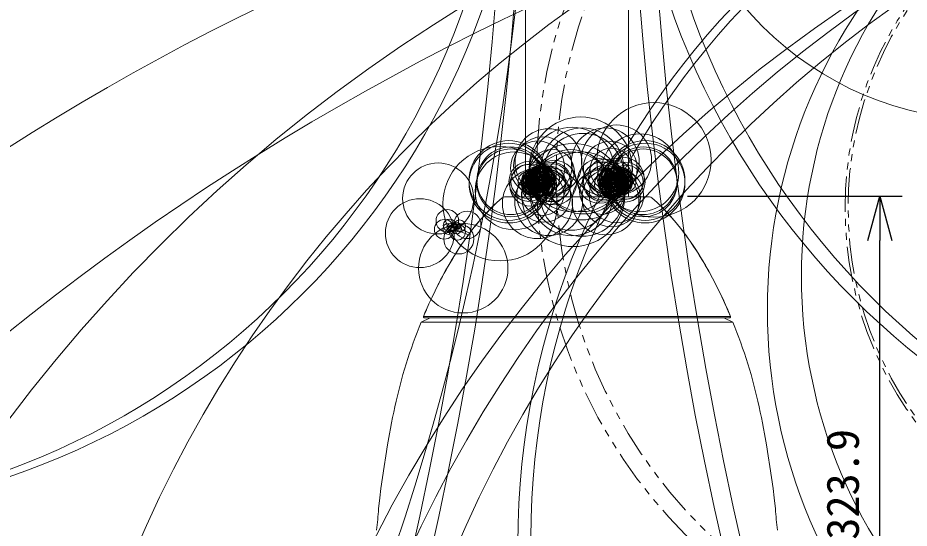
# Model space of a CAD drawing. Units: millimetres, scale not verified. Extents: x -9876 to 10121, y -1333 to 20075.
# Drawn here: x -53.5 to -3.3, y 36.2 to 65 of the extents above; entities that cross this region are included whole.
import ezdxf
from ezdxf.enums import TextEntityAlignment as Align

# ---------------------------------------------------------------- set-up
doc = ezdxf.new("R2010")
doc.units = ezdxf.units.MM
doc.header["$LTSCALE"] = 0.125
doc.linetypes.add('USER1', pattern=[31.75, 15.875, -3.175, 3.175, -3.175, 3.175, -3.175])
doc.layers.add('0-0_0', color=7, linetype='Continuous')
doc.layers.add('0-5_SUNPO', color=7, linetype='Continuous')
doc.layers.add('0-4_GAIKEI', color=1, linetype='Continuous', lineweight=18)
doc.styles.add('ＭＳ ゴシック', font='')
doc.styles.get('ＭＳ ゴシック').set_extended_font_data('MS Gothic')

# ---------------------------------------------------------------- blocks, each defined once
blk = doc.blocks.new('_Open30')
at = {"layer": '0-0_0'}
blk.add_line((0, 0), (-1, 0), dxfattribs=at)
blk.add_lwpolyline([(-1, 0.26795), (0, 0), (-1, -0.26795)], dxfattribs=at)
blk = doc.blocks.new('D2')
at = {"layer": '0-5_SUNPO'}
for p, q in [((177.7399, 422.4324), (189.8182, 422.4324)), ((188.5682, 392.4983), (188.5682, 419.9324)), ((183.5327, 389.9983), (189.8182, 389.9983))]:
    blk.add_line(p, q, dxfattribs=at)
at = {"layer": '0-5_SUNPO', "xscale": 2.5, "yscale": 2.5}
for p, rotation in [((188.5682, 422.4324), 90), ((188.5682, 389.9983), 270)]:
    blk.add_blockref('_Open30', p, dxfattribs=dict(at, rotation=rotation))
at = {"layer": '0-5_SUNPO', "style": 'ＭＳ ゴシック'}
blk.add_text('323.9', height=1.833, rotation=90, dxfattribs=at).set_placement((187.9432, 403.0904), align=Align.BOTTOM_LEFT)

msp = doc.modelspace()

# ---------------------------------------------------------------- linework, layer by layer
at = {"layer": '0-4_GAIKEI', "color": 7}
for p, q in [((-24.8813, 69.9582), (-24.8813, 54.8831)), ((-19.0813, 69.9582), (-19.0813, 54.8831)), ((-26.0614, 54.8831), (-17.9013, 54.8831)), ((-30.2482, 48.0831), (-30.7602, 47.8331)), ((-30.5815, 48.0831), (-30.2482, 48.0831)), ((-13.3812, 48.0831), (-13.7145, 48.0831)), ((-13.2024, 47.8331), (-13.7145, 48.0831))]:
    msp.add_line(p, q, dxfattribs=at)
at = {"layer": '0-4_GAIKEI'}
for p, q in [((-23.9966, 56.2331), (-23.9259, 56.2331)), ((-19.9661, 56.2331), (-20.0368, 56.2331)), ((-24.736, 55.7331), (-24.736, 55.7383)), ((-24.4209, 56.1581), (-24.1026, 56.1581)), ((-24.0011, 56.1331), (-23.9966, 56.1331)), ((-19.9616, 56.1331), (-19.9661, 56.1331)), ((-19.5418, 56.1581), (-19.86, 56.1581)), ((-19.2266, 55.7331), (-19.2267, 55.728)), ((-24.4208, 55.3081), (-24.1026, 55.3081)), ((-24.0011, 55.3331), (-23.9966, 55.3331)), ((-23.9966, 55.2331), (-23.9259, 55.2331)), ((-19.9661, 55.2331), (-20.0368, 55.2331)), ((-19.9616, 55.3331), (-19.9661, 55.3331)), ((-19.5418, 55.3081), (-19.86, 55.3081)), ((-28.9262, 53.2287), (-28.0248, 52.8413)), ((-28.0983, 52.7423), (-28.9087, 53.0905)), ((-13.2024, 47.8331), (-30.7602, 47.8331)), ((-13.3351, 48.1525), (-30.6276, 48.1525)), ((-13.3812, 48.0831), (-30.5815, 48.0831))]:
    msp.add_line(p, q, dxfattribs=at)
for points in [[(-24.4562, 55.9641), (-24.5976, 55.8486), (-24.5976, 55.6177), (-24.4562, 55.5022), (-24.3148, 55.6177), (-24.3148, 55.8486)], [(-19.5065, 55.9641), (-19.6479, 55.8486), (-19.6479, 55.6177), (-19.5065, 55.5022), (-19.365, 55.6177), (-19.365, 55.8486)]]:
    msp.add_lwpolyline(points, close=True, dxfattribs=at)
at = {"layer": '0-4_GAIKEI', "color": 7}
for points in [[(-26.1917, 54.8349), (-26.345, 54.7005), (-26.4952, 54.5635), (-26.6425, 54.424), (-26.751, 54.3177), (-26.8579, 54.2101), (-27.0674, 53.991), (-27.2714, 53.7668), (-27.4702, 53.5377), (-27.6213, 53.3565), (-27.7694, 53.1727), (-27.9148, 52.9863), (-28.022, 52.8449), (-28.1276, 52.7021), (-28.3344, 52.413), (-28.535, 52.1197), (-28.7297, 51.8227), (-28.9185, 51.5222), (-29.0677, 51.276), (-29.2135, 51.0276), (-29.356, 50.7772), (-29.4588, 50.5916), (-29.56, 50.4048), (-29.6634, 50.2096), (-29.7651, 50.0131)], [(-29.7548, 50.0331), (-29.5707, 50.3848), (-29.3806, 50.7332), (-29.1843, 51.0779), (-28.9819, 51.4187), (-28.8782, 51.5874), (-28.773, 51.7548), (-28.6302, 51.9761), (-28.4844, 52.1949), (-28.3356, 52.4113), (-28.1376, 52.6884), (-27.9345, 52.9605), (-27.726, 53.2273), (-27.6194, 53.3588), (-27.5112, 53.4892), (-27.3642, 53.6612), (-27.2139, 53.8311), (-27.0603, 53.9986), (-26.8523, 54.2159), (-26.7461, 54.3226), (-26.6383, 54.428), (-26.4923, 54.5662), (-26.3434, 54.7019), (-26.1917, 54.8349)], [(-13.335, 48.1525), (-13.5235, 48.5914), (-13.6203, 48.8092), (-13.7187, 49.0258), (-13.8697, 49.3488), (-14.0249, 49.6693), (-14.1845, 49.9875), (-14.3486, 50.3031), (-14.5479, 50.6716), (-14.6499, 50.854), (-14.7535, 51.0352), (-14.9122, 51.3049), (-15.0749, 51.572), (-15.2419, 51.8365), (-15.4133, 52.0984), (-15.6178, 52.3984), (-15.7223, 52.5465), (-15.8284, 52.6933), (-15.9905, 52.9111), (-16.1565, 53.1262), (-16.3266, 53.3385), (-16.5012, 53.548), (-16.698, 53.7743), (-16.9005, 53.9966), (-17.109, 54.2144), (-17.2156, 54.3214), (-17.3236, 54.4271), (-17.4699, 54.5658), (-17.619, 54.7017), (-17.771, 54.8349)], [(-17.771, 54.8349), (-17.6181, 54.7009), (-17.468, 54.564), (-17.3207, 54.4244), (-17.2121, 54.318), (-17.1049, 54.2102), (-16.8952, 53.9908), (-16.6915, 53.767), (-16.4936, 53.539), (-16.319, 53.3291), (-16.1487, 53.1163), (-15.9826, 52.9008), (-15.8205, 52.6825), (-15.7144, 52.5354), (-15.6099, 52.3869), (-15.4052, 52.0863), (-15.2563, 51.859), (-15.1108, 51.6297), (-14.9687, 51.3987), (-14.8642, 51.2244), (-14.7616, 51.0491), (-14.5612, 50.6956), (-14.3669, 50.3378), (-14.1783, 49.9753), (-13.995, 49.6084), (-13.8224, 49.2489), (-13.655, 48.8863), (-13.4926, 48.5207), (-13.335, 48.1525)], [(-30.4559, 48.5532), (-30.3161, 48.8675), (-30.1455, 49.2377), (-29.9717, 49.6002), (-29.7948, 49.9548), (-29.7651, 50.0131)], [(-33.1554, 37.3331), (-33.0842, 37.9508), (-33.0202, 38.4657), (-32.9378, 39.0836), (-32.8493, 39.7007), (-32.7547, 40.3169), (-32.6532, 40.932), (-32.5444, 41.546), (-32.4871, 41.8525), (-32.4278, 42.1587), (-32.3664, 42.4645), (-32.3027, 42.7699), (-32.2367, 43.0748), (-32.1681, 43.3791), (-32.0968, 43.6828), (-32.0225, 43.9858), (-31.9453, 44.2879), (-31.8648, 44.5891), (-31.7809, 44.8894), (-31.6935, 45.1887), (-31.6026, 45.4869), (-31.5083, 45.784), (-31.4107, 46.08), (-31.3099, 46.375), (-31.206, 46.6688), (-31.099, 46.9616), (-30.989, 47.2533), (-30.8761, 47.5438), (-30.7602, 47.8331)], [(-10.8073, 37.3331), (-10.8784, 37.9508), (-10.9424, 38.4657), (-11.0249, 39.0836), (-11.1133, 39.7007), (-11.208, 40.3169), (-11.3094, 40.932), (-11.4182, 41.546), (-11.4755, 41.8525), (-11.5348, 42.1587), (-11.5963, 42.4645), (-11.6599, 42.7699), (-11.726, 43.0748), (-11.7946, 43.3791), (-11.8659, 43.6828), (-11.9401, 43.9858), (-12.0174, 44.2879), (-12.0979, 44.5891), (-12.1818, 44.8894), (-12.2692, 45.1887), (-12.3601, 45.4869), (-12.4543, 45.784), (-12.5519, 46.08), (-12.6527, 46.375), (-12.7567, 46.6688), (-12.8637, 46.9616), (-12.9736, 47.2533), (-13.0865, 47.5438), (-13.2024, 47.8331)]]:
    msp.add_lwpolyline(points, dxfattribs=at)
at = {"layer": '0-4_GAIKEI'}
for centre, radius in [((-240.9301, 82.8715), 215.0153), ((-239.8571, 82.8528), 215.0153), ((193.2439, 82.8061), 212.3644), ((194.317, 82.8249), 212.3644), ((-172.4246, 82.5978), 147.9619), ((24.1882, 79.7669), 43.2814), ((25.2613, 79.7856), 43.2814), ((-68.8427, 79.7786), 42.9001), ((-67.7697, 79.7599), 42.9001), ((1.2292, 77.2308), 18.0386), ((19.6345, -57.563), 136.7235), ((36.6506, -65.6096), 144.7701), ((19.1732, -12.3844), 91.3511), ((19.7047, 6.6262), 72.3237), ((37.207, -0.1805), 79.1472), ((37.359, 3.595), 75.5619), ((37.7047, 6.6262), 72.3237), ((18.4854, 35.3627), 43.7906), ((18.7002, 35.6858), 43.2786), ((19.1549, 48.5333), 30.413), ((19.1796, 50.4208), 28.5255), ((27.0102, -627.0805), 705.8096), ((30.8552, -270.6759), 349.3842), ((30.0553, -320.4412), 398.5536), ((30.6801, -287.6895), 365.7985), ((-17.6492, 56.966), 3.2215), ((-21.7712, 56.4819), 2.8989), ((-22.263, 56.4236), 2.3777), ((-21.6811, 56.4126), 2.3562), ((-20.3839, 56.8538), 1.9093), ((-19.7559, 56.9538), 1.9784), ((-23.9086, 56.6247), 1.6461), ((-23.5855, 56.8304), 1.885), ((-21.6324, 56.1908), 2.2702), ((-18.4384, 56.2427), 2.191), ((-25.8154, 55.8047), 2.2442), ((-25.8154, 55.6616), 2.2442), ((-24.1985, 56.5047), 1.5307), ((-22.1915, 54.9844), 2.8989), ((-20.1053, 56.4915), 1.5184), ((-18.1472, 55.8047), 2.2442), ((-18.1472, 55.6616), 2.2442), ((-26.3134, 54.5003), 3.2215), ((-25.5242, 55.2236), 2.191), ((-25.7088, 55.794), 1.9076), ((-25.7088, 55.6723), 1.9076), ((-23.3957, 56.2996), 1.2659), ((-22.2815, 55.0537), 2.3562), ((-22.3303, 55.2755), 2.2702), ((-21.6996, 55.0427), 2.3777), ((-20.0495, 56.427), 1.1968), ((-18.2539, 55.794), 1.9076), ((-18.2539, 55.6723), 1.9076), ((-29.8013, 54.794), 1.999), ((-24.6924, 55.753), 1.1201), ((-24.5742, 55.5475), 1.1914), ((-23.2568, 55.687), 1.2563), ((-23.3989, 55.7266), 1.1045), ((-23.4086, 55.6787), 1.0675), ((-20.7058, 55.7793), 1.2563), ((-20.5638, 55.7397), 1.1045), ((-20.5541, 55.7876), 1.0675), ((-20.3946, 56.0496), 0.9632), ((-19.8599, 55.9635), 0.9827), ((-19.3884, 55.9188), 1.1914), ((-19.2703, 55.7133), 1.1201), ((-24.2068, 54.5124), 1.9784), ((-24.7542, 55.75), 0.952), ((-23.5787, 54.6125), 1.9093), ((-23.8573, 54.9748), 1.5184), ((-24.7115, 55.733), 0.5912), ((-24.2715, 55.7335), 0.8396), ((-23.9131, 55.0393), 1.1968), ((-24.6107, 55.7605), 0.4867), ((-24.1027, 55.5028), 0.9827), ((-24.2126, 55.7411), 0.781), ((-24.2127, 55.7027), 0.7734), ((-24.4525, 55.8212), 0.5141), ((-24.3402, 55.7435), 0.5372), ((-24.2053, 55.7453), 0.632), ((-24.3151, 55.7186), 0.5118), ((-23.9834, 55.7997), 0.8178), ((-24.1758, 55.716), 0.6021), ((-24.1247, 55.8585), 0.6448), ((-24.1425, 55.9252), 0.6183), ((-24.1581, 55.7047), 0.5822), ((-24.187, 55.7357), 0.549), ((-24.185, 55.7309), 0.551), ((-23.9728, 55.9591), 0.7275), ((-23.9728, 55.5072), 0.7275), ((-24.0612, 55.6083), 0.6238), ((-23.9711, 55.9181), 0.6855), ((-24.068, 55.8079), 0.4811), ((-24.0032, 55.9389), 0.5433), ((-23.568, 55.4167), 0.9632), ((-23.8702, 55.6), 0.6221), ((-23.8761, 55.8914), 0.5963), ((-24.0275, 56.0361), 0.4441), ((-23.7174, 55.9028), 0.7477), ((-23.5444, 55.7088), 0.9105), ((-23.9246, 56.0125), 0.5133), ((-24.0239, 56.0682), 0.4121), ((-23.9767, 55.7769), 0.4564), ((-23.9828, 56.0674), 0.4334), ((-23.8098, 55.9209), 0.5988), ((-23.8597, 55.9755), 0.525), ((-24.0653, 56.1839), 0.2907), ((-23.9783, 55.8844), 0.3632), ((-23.9399, 55.8318), 0.4012), ((-23.9449, 56.1235), 0.3542), ((-23.9543, 55.903), 0.3421), ((-23.9811, 55.9374), 0.2985), ((-23.9871, 55.9535), 0.2815), ((-24.0005, 55.9652), 0.2666), ((-23.9478, 55.9264), 0.3112), ((-24.0098, 56.0157), 0.2153), ((-23.914, 56.0104), 0.2208), ((-20.3772, 54.6359), 1.885), ((-20.5669, 55.1667), 1.2659), ((-20.0541, 54.8416), 1.6461), ((-20.4183, 55.7575), 0.9105), ((-19.7641, 54.9616), 1.5307), ((-20.2453, 55.5635), 0.7477), ((-19.9792, 55.6666), 0.8178), ((-20.1505, 55.9228), 0.5958), ((-19.9899, 55.9591), 0.7275), ((-19.9899, 55.5072), 0.7275), ((-20.0924, 55.8663), 0.6221), ((-19.9916, 55.5482), 0.6855), ((-20.0809, 56.0073), 0.4863), ((-20.0848, 55.7983), 0.4713), ((-19.75, 55.7252), 0.781), ((-19.6912, 55.7328), 0.8396), ((-19.9014, 55.858), 0.6238), ((-19.7499, 55.7635), 0.7734), ((-19.8379, 55.6077), 0.6448), ((-19.8518, 55.8917), 0.6098), ((-19.9938, 56.0485), 0.4565), ((-19.8201, 55.9252), 0.6183), ((-19.7573, 55.721), 0.632), ((-19.7868, 55.7503), 0.6021), ((-19.8045, 55.7616), 0.5822), ((-19.9279, 55.8315), 0.4404), ((-20.0145, 56.1334), 0.3438), ((-19.973, 55.8534), 0.3796), ((-19.9522, 56.0767), 0.3992), ((-19.9313, 56.062), 0.4196), ((-20.0357, 55.9331), 0.2991), ((-20.0093, 55.9157), 0.3233), ((-19.7776, 55.7354), 0.551), ((-19.7757, 55.7306), 0.549), ((-19.9392, 56.118), 0.368), ((-19.9866, 55.9388), 0.2999), ((-20.0492, 56.0119), 0.2191), ((-19.972, 55.9581), 0.2758), ((-19.9674, 55.9678), 0.2652), ((-19.906, 56.1935), 0.2856), ((-19.9583, 56.0198), 0.2126), ((-19.2085, 55.7163), 0.952), ((-19.6225, 55.7228), 0.5372), ((-19.6476, 55.7477), 0.5118), ((-19.6626, 55.7573), 0.4949), ((-19.502, 55.9251), 0.6182), ((-19.2512, 55.7333), 0.5912), ((-19.3417, 55.7565), 0.4977), ((-24.6209, 55.7098), 0.4977), ((-24.4607, 55.5412), 0.6182), ((-24.5267, 55.6588), 0.3905), ((-24.486, 55.8382), 0.3398), ((-24.3001, 55.709), 0.4949), ((-24.4328, 55.817), 0.341), ((-24.1425, 55.5411), 0.6183), ((-24.4525, 55.5904), 0.2897), ((-24.303, 55.6845), 0.4242), ((-24.3051, 55.7831), 0.4218), ((-24.1108, 55.5746), 0.6098), ((-24.3836, 55.6179), 0.3196), ((-24.3844, 55.8494), 0.3183), ((-24.437, 55.9014), 0.26), ((-24.418, 55.5619), 0.254), ((-24.4189, 55.9065), 0.2517), ((-24.4208, 55.5459), 0.2378), ((-24.2235, 55.7967), 0.4089), ((-24.4101, 55.9716), 0.1848), ((-24.1952, 55.6496), 0.3744), ((-24.0347, 55.6348), 0.4404), ((-24.1472, 55.8617), 0.3087), ((-24.1146, 55.817), 0.3411), ((-24.0314, 55.4043), 0.4196), ((-23.9688, 55.4178), 0.4565), ((-24.0105, 55.3896), 0.3992), ((-23.8122, 55.5434), 0.5958), ((-24.126, 55.578), 0.2748), ((-24.1212, 55.8975), 0.2646), ((-23.9896, 55.6129), 0.3796), ((-23.8818, 55.459), 0.4863), ((-24.1036, 55.5632), 0.2542), ((-23.8778, 55.668), 0.4713), ((-24.0925, 55.9688), 0.1876), ((-23.9533, 55.5506), 0.3233), ((-23.9761, 55.5275), 0.2999), ((-23.9906, 55.5082), 0.2758), ((-23.9953, 55.4985), 0.2652), ((-23.927, 55.5332), 0.2991), ((-20.1529, 55.5454), 0.5988), ((-20.0866, 55.5749), 0.5963), ((-20.103, 55.4907), 0.525), ((-20.0381, 55.4538), 0.5133), ((-19.9594, 55.5274), 0.5433), ((-19.986, 55.6894), 0.4564), ((-19.8201, 55.5411), 0.6183), ((-20.0227, 55.6345), 0.4012), ((-19.9799, 55.3989), 0.4334), ((-19.9351, 55.4302), 0.4441), ((-19.8946, 55.6584), 0.4811), ((-19.9387, 55.3981), 0.4121), ((-20.0084, 55.5633), 0.3421), ((-19.9844, 55.5819), 0.3632), ((-20.0149, 55.5398), 0.3112), ((-19.9815, 55.5288), 0.2985), ((-19.9755, 55.5128), 0.2815), ((-19.9622, 55.5011), 0.2666), ((-19.8481, 55.6493), 0.3411), ((-19.7392, 55.6696), 0.4089), ((-19.7675, 55.8167), 0.3744), ((-19.8155, 55.6046), 0.3087), ((-19.8591, 55.9031), 0.2542), ((-19.8367, 55.8883), 0.2748), ((-19.8414, 55.5688), 0.2646), ((-19.6596, 55.7818), 0.4242), ((-19.6575, 55.6832), 0.4218), ((-19.8706, 55.9701), 0.1863), ((-19.5102, 55.6451), 0.5141), ((-19.5791, 55.8484), 0.3196), ((-19.5782, 55.6169), 0.3183), ((-19.5299, 55.6493), 0.341), ((-19.352, 55.7057), 0.4867), ((-19.436, 55.8075), 0.3905), ((-19.4767, 55.6281), 0.3398), ((-19.5101, 55.8759), 0.2897), ((-19.5446, 55.9043), 0.254), ((-19.5437, 55.5598), 0.2517), ((-19.5257, 55.5649), 0.26), ((-19.5418, 55.9204), 0.2378), ((-19.5503, 55.9613), 0.1953), ((-24.4123, 55.505), 0.1953), ((-24.0235, 55.3483), 0.368), ((-24.0566, 55.2727), 0.2856), ((-23.9482, 55.3329), 0.3438), ((-24.0921, 55.4962), 0.1863), ((-24.0043, 55.4465), 0.2126), ((-23.9134, 55.4544), 0.2191), ((-20.0177, 55.3428), 0.3542), ((-20.0487, 55.4559), 0.2208), ((-19.8974, 55.2824), 0.2907), ((-19.9529, 55.4506), 0.2153), ((-19.8701, 55.4975), 0.1876), ((-19.5525, 55.4947), 0.1848), ((-30.8297, 52.8441), 1.9389), ((-29.283, 53.5335), 0.6361), ((-28.1593, 53.3063), 0.7712), ((-28.3886, 50.8667), 2.517), ((-29.4599, 53.0563), 0.5528), ((-29.2201, 53.0829), 0.3115), ((-29.161, 53.2811), 0.3558), ((-28.6373, 52.5175), 0.8476), ((-29.0886, 53.1614), 0.2159), ((-29.0837, 53.0876), 0.1751), ((-29.0447, 53.1071), 0.146), ((-28.7142, 52.9071), 0.4505), ((-28.7622, 53.08), 0.2711), ((-28.8086, 53.1967), 0.1455), ((-28.5926, 53.2503), 0.3343), ((-28.7323, 53.2416), 0.1943), ((-28.8021, 53.2443), 0.1245), ((-28.8494, 53.2518), 0.077), ((-28.8445, 53.2517), 0.0815), ((-29.0097, 53.0777), 0.1003)]:
    msp.add_circle(centre, radius, dxfattribs=at)
at = {"layer": '0-4_GAIKEI', "linetype": 'USER1'}
for centre, radius in [((-40.8512, 54.6387), 73.962), ((-23.0823, 55.1141), 56.0716), ((4.4115, 56.1418), 28.6743), ((4.9079, 56.1169), 28.0634), ((13.4026, 54.2744), 20.2846), ((13.4264, 54.2852), 20.1384)]:
    msp.add_circle(centre, radius, dxfattribs=at)
at = {"layer": '0-4_GAIKEI', "color": 7}
for centre, radius, start, end in [((-26.0614, 54.6831), 0.2, 90, 130.65096), ((-17.9013, 54.6831), 0.2, 49.34904, 90), ((-3.4399, 36.7379), 29.4867, 156.37812, 157.22512), ((-3.4086, 36.7245), 29.5207, 156.42111, 157.22475), ((-30.5815, 48.1331), 0.05, 157.21971, 270), ((-13.3812, 48.1331), 0.05, 270, 22.78028), ((-13.3812, 48.1331), 0.05, 270, 22.78029), ((-47.1812, 38.1312), 14.0486, 351.82334, 356.74337), ((-47.1812, 38.1312), 14.0486, 351.82334, 356.74336), ((3.2185, 38.1312), 14.0486, 183.25663, 188.17666), ((3.2186, 38.1312), 14.0486, 183.25663, 188.17666)]:
    msp.add_arc(centre, radius, start, end, dxfattribs=at)
msp.add_ellipse((-26.0614, 54.6831), major_axis=(0, -0.2), ratio=0.999999, start_param=3.1415927, end_param=3.8510858, dxfattribs=at)

# ---------------------------------------------------------------- block references
at = {"layer": '0-5_SUNPO'}
msp.add_blockref('D2', (-193.4976, -367.5051), dxfattribs=at)

doc.saveas('drawing.dxf')
